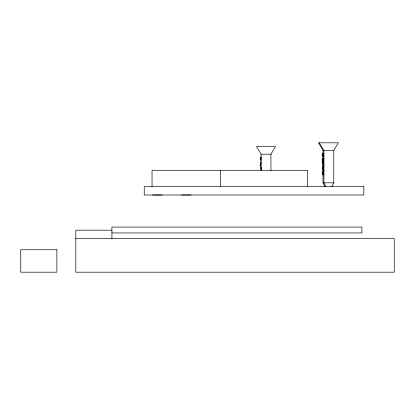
<?xml version="1.0" encoding="UTF-8"?>
<svg xmlns="http://www.w3.org/2000/svg" width="415" height="415" viewBox="0 0 415 415"><rect width="100%" height="100%" fill="white"/><g stroke="black" fill="none" stroke-linecap="round" stroke-linejoin="round"><path stroke-width="0.62" d="M322.533 154.126L322.471 155.532L322.937 156.066A1.063 0.41 -90 0 0 323.093 155.905M331.876 186.636L333.774 182.833L333.774 150.417L338.339 142.812L318.435 142.812L323 150.417L323 182.833L324.898 186.636M270.943 170.425L270.943 154.219L275.503 146.614L256.491 146.614L261.056 154.219L261.056 170.425M261.258 160.32C259.832 161.31 259.821 156.222 261.243 157.171M261.139 161.886L260.252 162.535L260.252 163.09L261.139 162.441M323.083 158.084L322.196 158.732L322.196 159.287L323.083 158.639M323.975 158.084L323.088 158.732L323.088 159.287L323.975 158.639M323.046 156.725C321.801 156.642 321.807 153.27 323.031 153.166M323.933 156.725C322.688 156.642 322.694 153.27 323.923 153.166M322.751 153.825L322.932 153.825A1.074 0.41 -90 0 1 323.093 153.991M323 150.417L323.659 150.417M319.327 142.812L323.892 150.417L333.774 150.417M261.056 154.219L270.943 154.219M323.14 163.889L322.875 163.889L322.875 166.005L323.14 166.005M324.032 163.889L323.767 163.889L323.767 166.005L324.032 166.005M322.989 166.633L322.745 167.39L322.232 167.39L322.232 168.08L322.745 168.08L322.989 170.513M323.876 166.633L323.638 167.39L323.124 167.39L323.124 168.08L323.638 168.08L323.876 170.513M323.036 170.71L322.818 171.888L322.196 172.225L322.196 172.796L322.818 172.469L322.818 173.667L322.196 173.999L322.196 174.575L322.818 174.243L323.036 174.891M323.928 170.71L323.71 171.888L323.088 172.225L323.088 172.796L323.71 172.469L323.71 173.667L323.088 173.999L323.088 174.575L323.71 174.243L323.928 174.891M323 182.833L333.774 182.833M152.606 194.977L162.109 194.977M181.578 194.977L191.087 194.977M111.915 230.175L75.795 230.175L75.795 272.188L394.25 272.188L394.25 238.537L75.795 238.537M111.915 232.96L361.927 232.96L361.927 227.067L111.915 227.067L111.915 238.599M323.949 159.713C322.766 159.791 323.057 161.881 323.254 162.763A1.655 0.633 -90 0 0 323.56 163.256L323.534 162.467A0.996 0.379 -90 0 1 323.301 161.528L323.498 160.564L323.918 160.455M323.057 159.713C321.874 159.791 322.165 161.881 322.362 162.763A1.655 0.633 -90 0 0 322.673 163.256L322.642 162.467A0.996 0.379 -90 0 1 322.413 161.528L322.611 160.564L323.098 160.548M261.268 163.723C260.055 162.96 260.122 165.798 260.418 166.565A1.655 0.633 -90 0 0 260.729 167.058L260.698 166.27A0.996 0.379 -90 0 1 260.47 165.331L260.739 164.262L261.268 164.651M325.791 186.636L323.892 182.833L323.892 150.417M307.551 186.641L307.551 170.29L152.035 170.29L152.035 186.641M220.63 170.29L220.63 186.641M322.569 154.131A1.074 0.41 -90 0 1 322.792 153.825M323.908 153.887A1.074 0.41 -90 0 0 323.825 153.825L323.643 153.825A1.053 0.399 -90 0 0 323.425 154.126L323.363 155.532L323.83 156.066A1.063 0.41 -90 0 0 323.913 156.009M261.268 158.115A1.1 0.42 -90 0 0 261.211 157.939A1.074 0.41 -90 0 0 260.988 157.627L260.807 157.627A1.053 0.399 -90 0 0 260.589 157.928L260.527 159.334L260.994 159.868A1.058 0.405 -90 0 0 261.268 159.401M261.196 167.691L260.931 167.691L260.931 169.808L261.196 169.808L261.196 167.691M363.831 186.641L144.238 186.641L144.238 195.009L363.831 195.009L363.831 186.641M56.876 249.757L20.75 249.757L20.75 272.188L56.876 272.188L56.876 249.757"/></g></svg>
